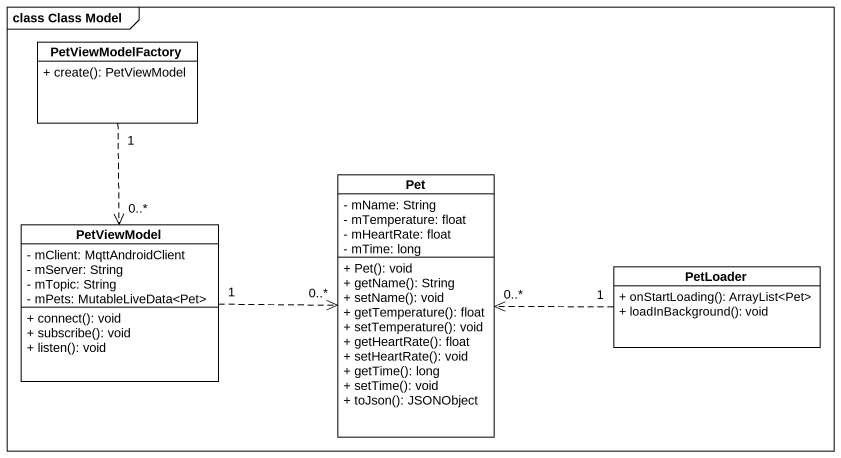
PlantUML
@startuml
mainframe class Class Model
hide circle
hide empty members
skinparam classAttributeIconSize 0
class PetViewModelFactory {
  + create(): PetViewModel
}
class Pet {
  - mName: String
  - mTemperature: float
  - mHeartRate: float
  - mTime: long
  + Pet(): void
  + getName(): String
  + setName(): void
  + getTemperature(): float
  + setTemperature(): void
  + getHeartRate(): float
  + setHeartRate(): void
  + getTime(): long
  + setTime(): void
  + toJson(): JSONObject
}
class PetViewModel {
  - mClient: MqttAndroidClient
  - mServer: String
  - mTopic: String
  - mPets: MutableLiveData<Pet>
  + connect(): void
  + subscribe(): void
  + listen(): void
}
class PetLoader {
  + onStartLoading(): ArrayList<Pet>
  + loadInBackground(): void
}
PetViewModelFactory "1" ..> "0..*" PetViewModel
PetViewModel "1" .right.> "0..*" Pet
PetLoader "1" .left.> "0..*" Pet
@enduml
